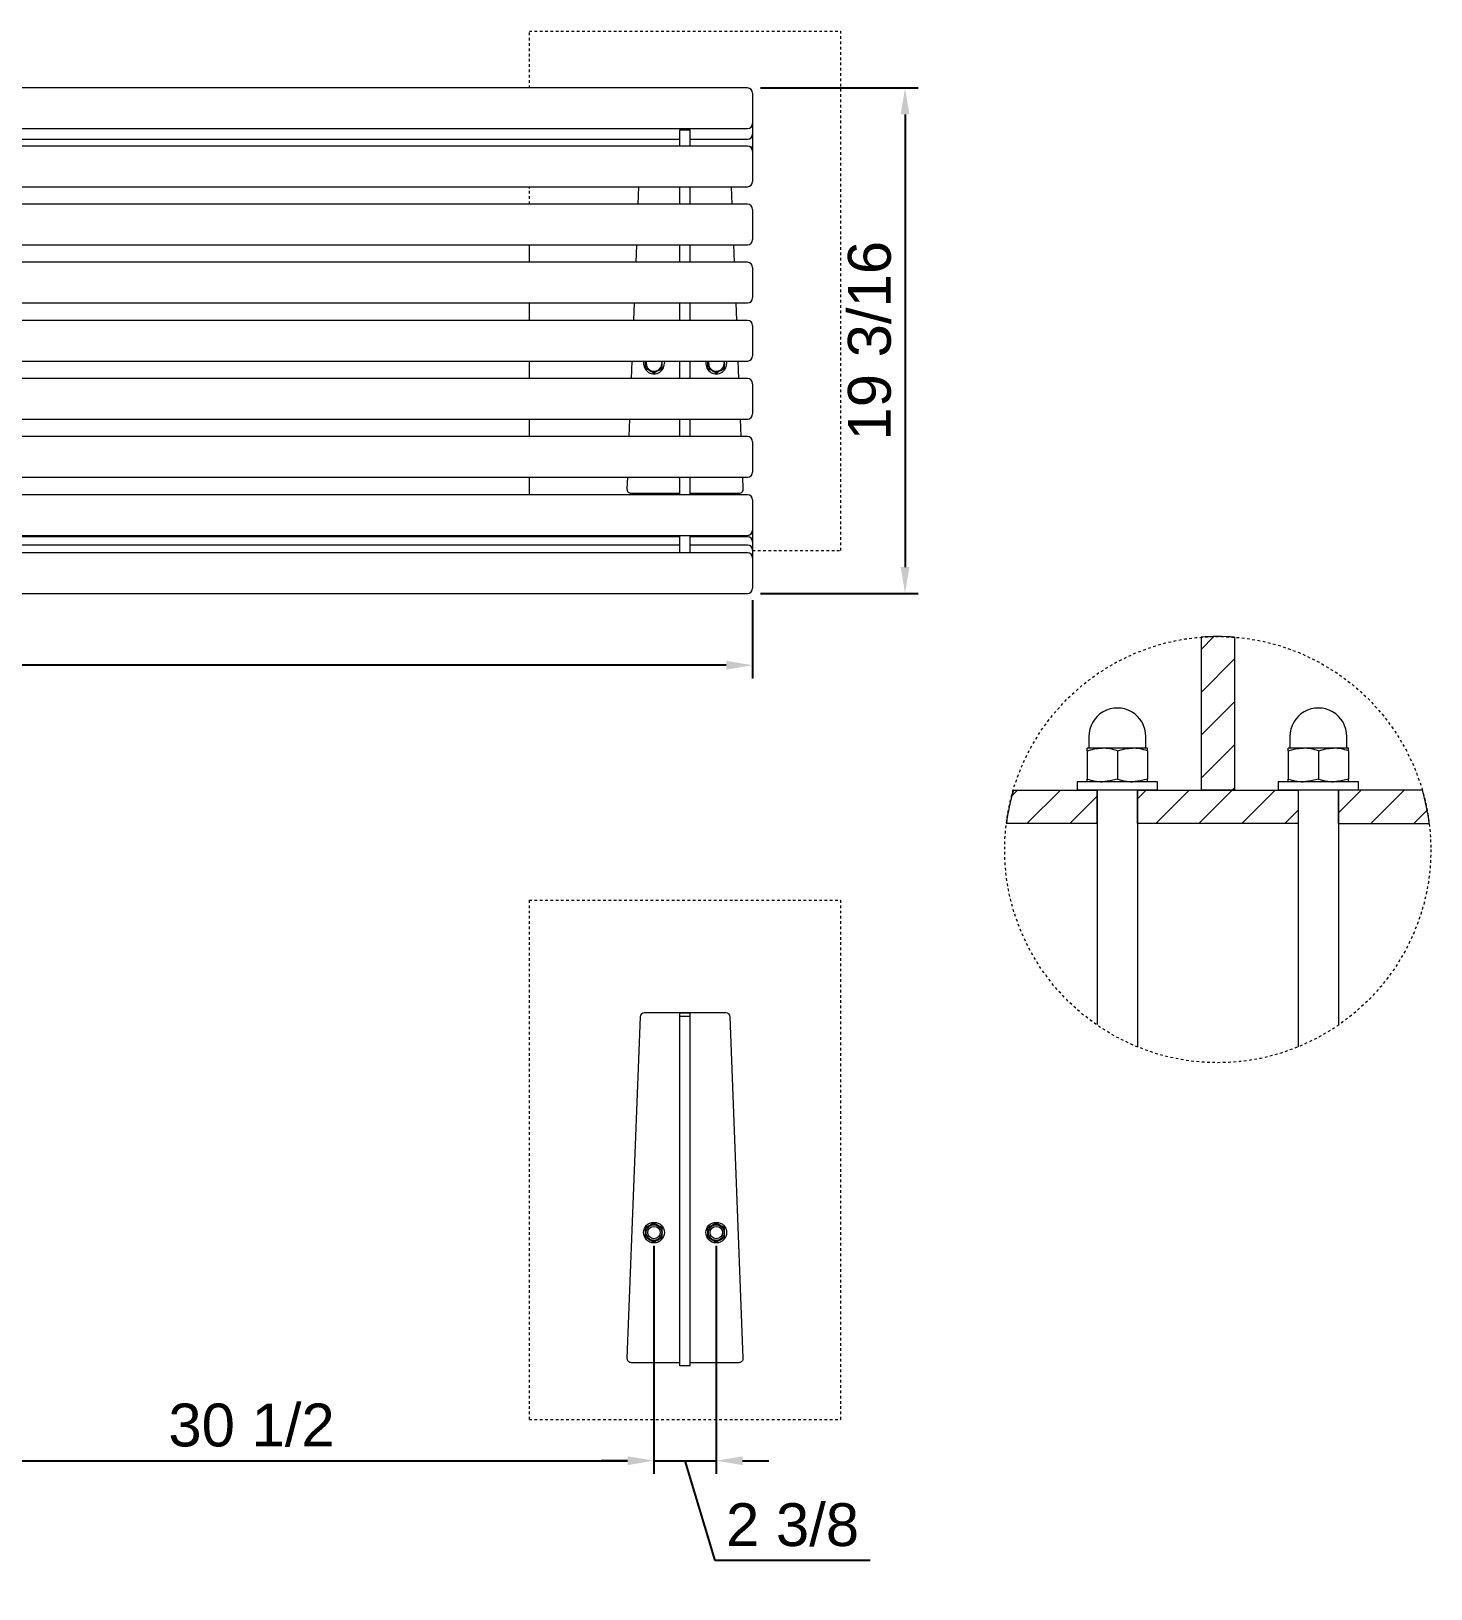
# Model space of a CAD drawing. Header units: inches. Extents: x -14 to 178, y 1 to 137.
# Drawn here: x 47.3 to 100.4, y 1.1 to 60.2 of the extents above; entities that cross this region are included whole.
import ezdxf

# ---------------------------------------------------------------- set-up
doc = ezdxf.new("R2010")
doc.units = ezdxf.units.IN
doc.header["$PDSIZE"] = -1
doc.linetypes.add('HIDDEN', pattern=[1.905, 1.27, -0.635])
for name, color, linetype, lineweight in [('ZANO_R', 7, 'Continuous', 0), ('ZANO_R_przerywana', 250, 'HIDDEN', 0), ('ZANO_W', 1, 'Continuous', 0)]:
    doc.layers.add(name, color=color, linetype=linetype, lineweight=lineweight)
doc.styles.get("Standard").update_dxf_attribs({"font": 'ARIALUNI.TTF'})
doc.dimstyles.new('amerykanie', dxfattribs={"dimtxt": 50, "dimasz": 50, "dimexe": 0.5, "dimexo": 0.5, "dimgap": 1, "dimtad": 1, "dimdec": 0, "dimzin": 0, "dimlunit": 5, "dimtxsty": 'Standard', "dimcen": 0.09, "dimclrd": 1, "dimclre": 1, "dimclrt": 1, "dimazin": 0, "dimtfac": 1, "dimtdec": 0, "dimtmove": 0, "dimatfit": 3, "dimfxl": 1, "dimtzin": 0, "dimarcsym": 1})

# ---------------------------------------------------------------- blocks, each defined once
blk = doc.blocks.new('*D382')
at = {"layer": 'Defpoints', "color": 0}
for p in [(3.743, 39.1), (74.646, 39.1), (3.743, 36.134)]:
    blk.add_point(p, dxfattribs=at)
at = {"layer": 'ZANO_W', "color": 1, "lineweight": -2}
for p, q in [((3.743, 38.6), (3.743, 35.634)), ((74.646, 38.6), (74.646, 35.634)), ((73.646, 36.134), (4.743, 36.134))]:
    blk.add_line(p, q, dxfattribs=at)
at = {"layer": 'ZANO_W', "color": 1}
for points in [[(4.743, 36.301), (4.743, 35.967), (3.743, 36.134)], [(73.646, 35.967), (73.646, 36.301), (74.646, 36.134)]]:
    blk.add_solid(points, dxfattribs=at)
at = {"layer": 'ZANO_W', "color": 1, "insert": (39.194, 37.477), "char_height": 1.625, "attachment_point": 5}
blk.add_mtext('70 7/8', dxfattribs=at)
blk = doc.blocks.new('*D383')
at = {"layer": 'Defpoints', "color": 0}
for p in [(74.449, 58.03), (74.449, 38.856), (80.428, 38.856)]:
    blk.add_point(p, dxfattribs=at)
at = {"layer": 'ZANO_W', "color": 1, "lineweight": -2}
for p, q in [((74.949, 58.03), (80.928, 58.03)), ((80.428, 57.03), (80.428, 39.856)), ((74.949, 38.856), (80.928, 38.856))]:
    blk.add_line(p, q, dxfattribs=at)
at = {"layer": 'ZANO_W', "color": 1}
for points in [[(80.595, 57.03), (80.262, 57.03), (80.428, 58.03)], [(80.262, 39.856), (80.595, 39.856), (80.428, 38.856)]]:
    blk.add_solid(points, dxfattribs=at)
at = {"layer": 'ZANO_W', "color": 1, "insert": (79.085, 48.443), "char_height": 1.625, "attachment_point": 5, "rotation": 90}
blk.add_mtext('19 3/16', dxfattribs=at)
blk = doc.blocks.new('*D389')
at = {"layer": 'Defpoints', "color": 0}
for p in [(40.376, 14.614), (70.904, 14.614), (70.904, 5.961)]:
    blk.add_point(p, dxfattribs=at)
at = {"layer": 'ZANO_W', "color": 1, "lineweight": -2}
for p, q in [((40.376, 14.114), (40.376, 5.461)), ((70.904, 14.114), (70.904, 5.461)), ((41.376, 5.961), (69.904, 5.961))]:
    blk.add_line(p, q, dxfattribs=at)
at = {"layer": 'ZANO_W', "color": 1}
for points in [[(41.376, 6.127), (41.376, 5.794), (40.376, 5.961)], [(69.904, 5.794), (69.904, 6.127), (70.904, 5.961)]]:
    blk.add_solid(points, dxfattribs=at)
at = {"layer": 'ZANO_W', "color": 1, "insert": (55.64, 7.304), "char_height": 1.625, "attachment_point": 5}
blk.add_mtext('30 1/2', dxfattribs=at)
blk = doc.blocks.new('*D390')
at = {"layer": 'Defpoints', "color": 0}
for p in [(70.904, 14.614), (73.267, 14.614), (73.267, 5.961)]:
    blk.add_point(p, dxfattribs=at)
at = {"layer": 'ZANO_W', "color": 1, "lineweight": -2}
for p, q in [((70.904, 14.114), (70.904, 5.461)), ((73.267, 14.114), (73.267, 5.461)), ((69.904, 5.961), (68.904, 5.961)), ((70.904, 5.961), (73.267, 5.961)), ((73.22, 2.18), (72.085, 5.961)), ((74.267, 5.961), (75.267, 5.961)), ((79.101, 2.18), (73.22, 2.18))]:
    blk.add_line(p, q, dxfattribs=at)
at = {"layer": 'ZANO_W', "color": 1}
for points in [[(69.904, 5.794), (69.904, 6.127), (70.904, 5.961)], [(74.267, 6.127), (74.267, 5.794), (73.267, 5.961)]]:
    blk.add_solid(points, dxfattribs=at)
at = {"layer": 'ZANO_W', "color": 1, "insert": (76.161, 3.524), "char_height": 1.625, "attachment_point": 5}
blk.add_mtext('2 3/8', dxfattribs=at)

msp = doc.modelspace()

# ---------------------------------------------------------------- linework, layer by layer
at = {"layer": 'ZANO_R'}
for p, q in [((74.44892, 58.02996), (41.36095, 58.02996)), ((74.64587, 57.83301), (74.64587, 56.73106)), ((74.64587, 56.73106), (74.64587, 56.68448)), ((3.94004, 56.48753), (74.44892, 56.48753)), ((71.88854, 55.82606), (71.88854, 56.44011)), ((71.88854, 56.44011), (72.28244, 56.44011)), ((72.28244, 55.82606), (72.28244, 56.44011)), ((74.64587, 56.68448), (74.64587, 56.50019)), ((74.64587, 56.50019), (74.64587, 56.27993)), ((74.64587, 56.27993), (74.64587, 56.05966)), ((74.44892, 55.82606), (3.94004, 55.82606)), ((39.58838, 56.08297), (71.88854, 56.08297)), ((72.28244, 56.08297), (74.44892, 56.08297)), ((74.64587, 56.05966), (74.64587, 55.83939)), ((74.64587, 55.83939), (74.64587, 55.62911)), ((74.64587, 55.62911), (74.64587, 54.52716)), ((74.64587, 54.52716), (74.64587, 54.48059)), ((3.94004, 54.28363), (74.44892, 54.28363)), ((70.32342, 54.28363), (70.29781, 53.62216)), ((71.88854, 53.62216), (71.88854, 54.28363)), ((72.28244, 53.62216), (72.28244, 54.28363)), ((73.87318, 53.62216), (73.84757, 54.28363)), ((74.44892, 53.62216), (3.94004, 53.62216)), ((74.64587, 53.42521), (74.64587, 52.32326)), ((3.94004, 52.07974), (74.44892, 52.07974)), ((66.17693, 51.41827), (66.17693, 52.07974)), ((70.2381, 52.07974), (70.21249, 51.41827)), ((71.88854, 51.41827), (71.88854, 52.07974)), ((72.28244, 51.41827), (72.28244, 52.07974)), ((73.95849, 51.41827), (73.93289, 52.07974)), ((74.64587, 52.32326), (74.64587, 52.27669)), ((74.44892, 51.41827), (3.94004, 51.41827)), ((74.64587, 51.22132), (74.64587, 50.11937)), ((3.94004, 49.87584), (74.44892, 49.87584)), ((66.17693, 49.21437), (66.17693, 49.87584)), ((70.15278, 49.87584), (70.12718, 49.21437)), ((71.88854, 49.21437), (71.88854, 49.87584)), ((72.28244, 49.21437), (72.28244, 49.87584)), ((74.04381, 49.21437), (74.0182, 49.87584)), ((74.64587, 50.11937), (74.64587, 50.07279)), ((74.44892, 49.21437), (3.94004, 49.21437)), ((74.64587, 49.01742), (74.64587, 47.91547)), ((74.64587, 47.91547), (74.64587, 47.8689)), ((3.94004, 47.67194), (74.44892, 47.67194)), ((66.17693, 47.01047), (66.17693, 47.67194)), ((70.06747, 47.67194), (70.04185, 47.01047)), ((70.58866, 47.58022), (70.58866, 47.67194)), ((70.58866, 47.39829), (70.58866, 47.58022)), ((71.2189, 47.58022), (71.2189, 47.67194)), ((71.2189, 47.39829), (71.2189, 47.58022)), ((71.88854, 47.01047), (71.88854, 47.67194)), ((72.28244, 47.01047), (72.28244, 47.67194)), ((72.95208, 47.58022), (72.95208, 47.67194)), ((72.95208, 47.39829), (72.95208, 47.58022)), ((73.58233, 47.58022), (73.58233, 47.67194)), ((73.58233, 47.39829), (73.58233, 47.58022)), ((74.12913, 47.01047), (74.10352, 47.67194)), ((74.44892, 47.01047), (3.94004, 47.01047)), ((74.64587, 46.81352), (74.64587, 45.71157)), ((74.64587, 45.71157), (74.64587, 45.665)), ((3.94004, 45.46805), (74.44892, 45.46805)), ((66.17693, 44.80658), (66.17693, 45.46805)), ((69.98214, 45.46805), (69.95654, 44.80658)), ((71.88854, 44.80658), (71.88854, 45.46805)), ((72.28244, 44.80658), (72.28244, 45.46805)), ((74.21444, 44.80658), (74.18884, 45.46805)), ((74.44892, 44.80658), (3.94004, 44.80658)), ((74.64587, 44.60962), (74.64587, 43.50768)), ((3.94004, 43.26415), (74.44892, 43.26415)), ((66.17693, 42.60268), (66.17693, 43.26415)), ((69.89683, 43.26415), (69.87964, 42.82008)), ((71.88854, 42.60268), (71.88854, 43.26415)), ((72.28244, 42.60268), (72.28244, 43.26415)), ((74.29135, 42.82008), (74.27416, 43.26415)), ((74.64587, 43.50768), (74.64587, 43.4611)), ((74.44892, 42.60268), (3.94004, 42.60268)), ((70.03708, 42.65642), (71.88854, 42.65642)), ((72.28244, 42.65642), (74.1339, 42.65642)), ((74.64587, 42.40573), (74.64587, 41.30378)), ((3.94004, 41.06025), (74.44892, 41.06025)), ((71.88854, 41.00975), (39.39143, 41.00975)), ((71.88854, 40.39878), (71.88854, 41.06025)), ((72.28244, 40.39878), (72.28244, 41.06025)), ((74.44892, 41.00975), (72.28244, 41.00975)), ((74.64587, 41.30378), (74.64587, 41.2572)), ((74.64587, 41.2572), (74.64587, 41.25281)), ((74.64587, 41.25281), (74.64587, 41.10614)), ((74.64587, 41.10614), (74.64587, 40.95947)), ((74.64587, 40.95947), (74.64587, 40.8128)), ((74.64587, 40.8128), (74.64587, 40.66613)), ((74.44892, 40.39878), (3.94004, 40.39878)), ((71.88854, 40.69142), (39.39143, 40.69142)), ((74.44892, 40.69142), (72.28244, 40.69142)), ((74.64587, 40.66613), (74.64587, 40.49447)), ((74.64587, 40.49447), (74.64587, 40.3478)), ((74.64587, 40.3478), (74.64587, 40.20183)), ((74.64587, 40.20183), (74.64587, 39.09988)), ((74.64587, 39.09988), (74.64587, 39.05331)), ((3.94004, 38.85636), (74.44892, 38.85636)), ((91.65747, 36.73554), (92.13995, 37.21801)), ((91.65747, 37.19444), (91.65747, 31.39753)), ((92.92818, 37.19444), (92.92818, 31.39753)), ((91.65747, 35.10536), (92.92818, 36.37607)), ((91.65747, 33.47519), (92.92818, 34.74589)), ((87.40063, 33.43065), (87.40063, 33.01767)), ((89.56081, 33.01767), (89.56081, 33.43065)), ((91.65747, 31.84501), (92.92818, 33.11572)), ((95.02484, 33.43065), (95.02484, 33.01767)), ((97.18503, 33.01767), (97.18503, 33.43065)), ((87.33709, 32.88376), (87.33709, 32.98591)), ((87.9089, 32.98591), (87.33709, 32.98591)), ((87.33709, 32.88376), (87.61724, 32.95787)), ((87.33709, 32.88376), (87.33709, 31.81735)), ((87.61724, 32.95787), (87.9089, 32.98591)), ((89.05253, 32.98591), (87.9089, 32.98591)), ((88.48072, 32.88376), (88.76087, 32.95787)), ((88.48072, 32.88376), (88.48072, 31.81735)), ((88.76087, 32.95787), (89.05253, 32.98591)), ((89.62435, 32.98591), (89.05253, 32.98591)), ((89.62435, 32.88376), (89.62435, 32.98591)), ((89.62435, 32.88376), (89.62435, 31.81735)), ((94.9613, 32.88376), (94.9613, 32.98591)), ((95.53311, 32.98591), (94.9613, 32.98591)), ((94.9613, 32.88376), (95.24145, 32.95787)), ((94.9613, 32.88376), (94.9613, 31.81735)), ((95.24145, 32.95787), (95.53311, 32.98591)), ((96.67674, 32.98591), (95.53311, 32.98591)), ((96.10493, 32.88376), (96.38508, 32.95787)), ((96.10493, 32.88376), (96.10493, 31.81735)), ((96.38508, 32.95787), (96.67674, 32.98591)), ((97.24856, 32.98591), (96.67674, 32.98591)), ((97.24856, 32.88376), (97.24856, 32.98591)), ((97.24856, 32.88376), (97.24856, 31.81735)), ((84.47661, 31.18485), (84.692, 31.40024)), ((84.53619, 31.40038), (87.7183, 31.39753)), ((85.04876, 30.12683), (86.32071, 31.39878)), ((86.95588, 31.71521), (86.95588, 31.39753)), ((90.00556, 31.71521), (86.95588, 31.71521)), ((90.00556, 31.39753), (86.95588, 31.39753)), ((87.33709, 31.71521), (87.33709, 31.81735)), ((87.7183, 30.12683), (87.7183, 31.39753)), ((87.7183, 31.39753), (87.7183, 22.71286)), ((88.20057, 31.74324), (87.9089, 31.71521)), ((88.48072, 31.81735), (88.20057, 31.74324)), ((89.3442, 31.74324), (89.05253, 31.71521)), ((89.24314, 30.12683), (89.24314, 31.39753)), ((89.24314, 31.39753), (95.34251, 31.39753)), ((89.24314, 31.39753), (89.24314, 21.65874)), ((89.24314, 31.06086), (89.57981, 31.39753)), ((89.62435, 31.81735), (89.3442, 31.74324)), ((89.62435, 31.71521), (89.62435, 31.81735)), ((89.93929, 30.12683), (91.20999, 31.39753)), ((90.00556, 31.39753), (90.00556, 31.71521)), ((91.56946, 30.12683), (92.84016, 31.39753)), ((92.92818, 31.39753), (91.65747, 31.39753)), ((92.84016, 31.39753), (92.92818, 31.48554)), ((93.19964, 30.12683), (94.47034, 31.39753)), ((94.58009, 31.71521), (94.58009, 31.39753)), ((97.62977, 31.71521), (94.58009, 31.71521)), ((97.62977, 31.39753), (94.58009, 31.39753)), ((94.9613, 31.71521), (94.9613, 31.81735)), ((95.34251, 31.39753), (95.34251, 30.12683)), ((95.34251, 31.39753), (95.34251, 21.65874)), ((95.82478, 31.74324), (95.53311, 31.71521)), ((96.10493, 31.81735), (95.82478, 31.74324)), ((96.96841, 31.74324), (96.67674, 31.71521)), ((100.04946, 31.40038), (96.86735, 31.39753)), ((97.73146, 31.3983), (96.86735, 30.53419)), ((96.86735, 30.12683), (96.86735, 31.39753)), ((96.86735, 31.39753), (96.86735, 22.51182)), ((97.24856, 31.81735), (96.96841, 31.74324)), ((97.24856, 31.71521), (97.24856, 31.81735)), ((97.62977, 31.39753), (97.62977, 31.71521)), ((99.3631, 31.39976), (98.09016, 30.12683)), ((86.67894, 30.12683), (87.7183, 31.16619)), ((94.82981, 30.12683), (95.34251, 30.63952)), ((100.23191, 30.6384), (99.72034, 30.12683)), ((87.7183, 30.12683), (84.27408, 30.12683)), ((95.34251, 30.12683), (89.24314, 30.12683)), ((96.86735, 30.12683), (100.31157, 30.12683)), ((87.7183, 23.3447), (87.7183, 22.51182)), ((70.38087, 22.80178), (69.87964, 9.85414)), ((73.63267, 22.95324), (70.53831, 22.95324)), ((71.88854, 22.95324), (72.28244, 22.95324)), ((71.88854, 22.8239), (71.88854, 22.95324)), ((71.88854, 22.8239), (72.28244, 22.8239)), ((71.88854, 9.56114), (71.88854, 22.8239)), ((72.28244, 22.8239), (72.28244, 22.95324)), ((72.28244, 9.56114), (72.28244, 22.8239)), ((74.29135, 9.85414), (73.79012, 22.80178)), ((70.58866, 14.61429), (70.58866, 14.79623)), ((71.2189, 14.61429), (71.2189, 14.79623)), ((72.95208, 14.61429), (72.95208, 14.79623)), ((73.58233, 14.61429), (73.58233, 14.79623)), ((70.58866, 14.43235), (70.58866, 14.61429)), ((71.2189, 14.43235), (71.2189, 14.61429)), ((72.95208, 14.43235), (72.95208, 14.61429)), ((73.58233, 14.43235), (73.58233, 14.61429)), ((70.03708, 9.69048), (71.88854, 9.69048)), ((72.28244, 9.56114), (71.88854, 9.56114)), ((72.28244, 9.69048), (74.1339, 9.69048))]:
    msp.add_line(p, q, dxfattribs=at)
at = {"layer": 'ZANO_R', "flags": 128}
for points in [[(70.58866, 47.39829), (70.63982, 47.36875), (70.66585, 47.35372), (70.6919, 47.33868), (70.74622, 47.30732)], [(70.74622, 47.30732), (70.75742, 47.30085), (70.7941, 47.27967), (70.83071, 47.25853), (70.86743, 47.23734), (70.90378, 47.21635)], [(70.90378, 47.21635), (70.98097, 47.26092), (71.06134, 47.30732)], [(71.06134, 47.30732), (71.07254, 47.31379), (71.14584, 47.3561), (71.2189, 47.39829)], [(71.18461, 47.67194), (71.1923, 47.64373), (71.19921, 47.58022)], [(71.28686, 47.67194), (71.29056, 47.65477), (71.29768, 47.58022)], [(72.95208, 47.39829), (73.00325, 47.36875), (73.02928, 47.35372), (73.05533, 47.33868), (73.10964, 47.30732)], [(73.10964, 47.30732), (73.12085, 47.30085), (73.15753, 47.27967), (73.19414, 47.25853), (73.23085, 47.23734), (73.2672, 47.21635)], [(73.2672, 47.21635), (73.3444, 47.26092), (73.42477, 47.30732)], [(73.42477, 47.30732), (73.43597, 47.31379), (73.50927, 47.3561), (73.58233, 47.39829)], [(73.54804, 47.67194), (73.55573, 47.64373), (73.56263, 47.58022)], [(73.65028, 47.67194), (73.65399, 47.65477), (73.66111, 47.58022)], [(70.74622, 14.88719), (70.73502, 14.88073), (70.66172, 14.83841), (70.58866, 14.79623)], [(70.90378, 14.97816), (70.82659, 14.93359), (70.74622, 14.88719)], [(71.06134, 14.88719), (71.05014, 14.89366), (70.97684, 14.93598), (70.90378, 14.97816)], [(71.2189, 14.79623), (71.14171, 14.84079), (71.06134, 14.88719)], [(73.10964, 14.88719), (73.09844, 14.88073), (73.02514, 14.83841), (72.95208, 14.79623)], [(73.2672, 14.97816), (73.19001, 14.93359), (73.10964, 14.88719)], [(73.42477, 14.88719), (73.41356, 14.89366), (73.34027, 14.93598), (73.2672, 14.97816)], [(73.58233, 14.79623), (73.50514, 14.84079), (73.42477, 14.88719)], [(70.58866, 14.43235), (70.63982, 14.40281), (70.66585, 14.38778), (70.6919, 14.37274), (70.74622, 14.34138)], [(70.74622, 14.34138), (70.75742, 14.33492), (70.7941, 14.31374), (70.83071, 14.2926), (70.86743, 14.2714), (70.90378, 14.25042)], [(70.90378, 14.25042), (70.98097, 14.29498), (71.06134, 14.34138)], [(71.06134, 14.34138), (71.07254, 14.34785), (71.14584, 14.39017), (71.2189, 14.43235)], [(72.95208, 14.43235), (73.00325, 14.40281), (73.02928, 14.38778), (73.05533, 14.37274), (73.10964, 14.34138)], [(73.10964, 14.34138), (73.12085, 14.33492), (73.15753, 14.31374), (73.19414, 14.2926), (73.23085, 14.2714), (73.2672, 14.25042)], [(73.2672, 14.25042), (73.3444, 14.29498), (73.42477, 14.34138)], [(73.42477, 14.34138), (73.43597, 14.34785), (73.50927, 14.39017), (73.58233, 14.43235)]]:
    msp.add_lwpolyline(points, dxfattribs=at)
at = {"layer": 'ZANO_R'}
for centre, radius in [((70.90378, 14.61429), 0.3939), ((70.90378, 14.61429), 0.30528), ((70.90378, 14.61429), 0.29543), ((70.90378, 14.61429), 0.23634), ((73.26721, 14.61429), 0.3939), ((73.26721, 14.61429), 0.30528), ((73.26721, 14.61429), 0.29543), ((73.26721, 14.61429), 0.23634)]:
    msp.add_circle(centre, radius, dxfattribs=at)
for centre, radius, start, end in [((74.44892, 57.83301), 0.19695, 0, 90), ((74.44892, 56.68448), 0.19695, 270, 0), ((74.44892, 56.27993), 0.19695, 270, 0), ((74.44892, 55.62911), 0.19695, 0, 90), ((74.44892, 55.83939), 0.19695, 327.734874, 0), ((74.44892, 54.48059), 0.19695, 270, 0), ((74.44892, 53.42521), 0.19695, 0, 90), ((74.44892, 52.27669), 0.19695, 270, 0), ((74.44892, 51.22132), 0.19695, 0, 90), ((74.44892, 50.07279), 0.19695, 270, 0), ((74.44892, 49.01742), 0.19695, 0, 90), ((74.44892, 47.8689), 0.19695, 270, 0), ((70.90378, 47.58022), 0.3939, 166.5352303, 0), ((70.90378, 47.58022), 0.31512, 163.0786157, 180), ((70.90378, 47.58022), 0.31512, 180, 240), ((70.90378, 47.58022), 0.29543, 161.9128507, 0), ((70.90378, 47.58022), 0.31512, 240, 300), ((70.90378, 47.58022), 0.31512, 300, 0), ((70.90378, 47.58022), 0.31512, 0, 16.9213843), ((73.26721, 47.58022), 0.3939, 166.5352303, 0), ((73.26721, 47.58022), 0.31512, 163.0786157, 180), ((73.26721, 47.58022), 0.31512, 180, 240), ((73.26721, 47.58022), 0.29543, 161.9128507, 0), ((73.26721, 47.58022), 0.31512, 240, 300), ((73.26721, 47.58022), 0.31512, 300, 0), ((73.26721, 47.58022), 0.31512, 0, 16.9213843), ((74.44892, 46.81352), 0.19695, 0, 90), ((74.44892, 45.665), 0.19695, 270, 0), ((74.44892, 44.60962), 0.19695, 0, 90), ((74.44892, 43.4611), 0.19695, 270, 0), ((70.03708, 42.81398), 0.15756, 177.7830546, 270), ((74.13391, 42.81398), 0.15756, 270, 2.2169454), ((74.44892, 42.40573), 0.19695, 0, 90), ((74.44892, 41.25721), 0.19695, 270, 0), ((74.44892, 40.8128), 0.19695, 0, 90), ((74.44892, 41.10614), 0.19695, 0, 22.5510578), ((74.44892, 40.49447), 0.19695, 0, 90), ((74.44892, 40.20183), 0.19695, 0, 90), ((74.44892, 39.05331), 0.19695, 270, 0), ((92.29283, 29.14025), 8.07921, 85.4895884, 94.5104116), ((88.48072, 33.43065), 1.08009, 359.9997308, 180.0002692), ((96.10493, 33.43065), 1.08009, 359.9997308, 180.0002692), ((87.36885, 33.01768), 0.03177, 270.0029354, 359.9902351), ((87.89428, 31.25245), 1.73352, 70.2269566, 89.5167659), ((89.03791, 31.25245), 1.73352, 70.2269566, 89.5167659), ((89.59259, 33.01768), 0.03177, 180.0097649, 269.9970646), ((94.99306, 33.01768), 0.03177, 270.0029354, 359.9902351), ((95.51849, 31.25245), 1.73352, 70.2269566, 89.5167659), ((96.66212, 31.25245), 1.73352, 70.2269566, 89.5167659), ((97.2168, 33.01768), 0.03177, 180.0097665, 269.9834032), ((92.28925, 29.14025), 8.07578, 163.7478553, 173.0144838), ((87.92354, 33.44877), 1.73362, 250.2279308, 269.5162644), ((89.06717, 33.44877), 1.73362, 250.2279308, 269.5162644), ((95.54775, 33.44877), 1.73362, 250.2279308, 269.5162644), ((96.69138, 33.44877), 1.73362, 250.2279308, 269.5162644), ((92.28925, 29.14025), 8.08264, 7.0110706, 16.2379607), ((70.53831, 22.79568), 0.15756, 90, 177.7830546), ((73.63267, 22.79568), 0.15756, 2.2169454, 90), ((70.90378, 14.61429), 0.31512, 120, 180), ((70.90378, 14.61429), 0.31512, 60, 120), ((70.90378, 14.61429), 0.31512, 0, 60), ((73.26721, 14.61429), 0.31512, 120, 180), ((73.26721, 14.61429), 0.31512, 60, 120), ((73.26721, 14.61429), 0.31512, 0, 60), ((70.90378, 14.61429), 0.31512, 180, 240), ((70.90378, 14.61429), 0.31512, 240, 300), ((70.90378, 14.61429), 0.31512, 300, 0), ((73.26721, 14.61429), 0.31512, 180, 240), ((73.26721, 14.61429), 0.31512, 240, 300), ((73.26721, 14.61429), 0.31512, 300, 0), ((70.03708, 9.84805), 0.15756, 177.7830546, 270), ((74.13391, 9.84805), 0.15756, 270, 2.2169454)]:
    msp.add_arc(centre, radius, start, end, dxfattribs=at)
at = {"layer": 'ZANO_R_przerywana', "ltscale": 0.05}
for p, q in [((66.17693, 60.18516), (77.99406, 60.18516)), ((66.17693, 58.02996), (66.17693, 60.18516)), ((77.99406, 40.48995), (77.99406, 60.18516)), ((66.17693, 53.62216), (66.17693, 54.28363)), ((74.64587, 40.48995), (77.99406, 40.48995)), ((66.17693, 7.52401), (66.17693, 27.21923)), ((66.17693, 27.21923), (77.99406, 27.21923)), ((77.99406, 7.52401), (77.99406, 27.21923)), ((66.17693, 7.52401), (77.99406, 7.52401))]:
    msp.add_line(p, q, dxfattribs=at)
at = {"layer": 'ZANO_R_przerywana', "color": 1, "ltscale": 0.05}
msp.add_circle((92.28925, 29.14025), 8.08264, dxfattribs=at)

# ---------------------------------------------------------------- dimensions: what is measured, and where the dimension line sits
at = {"layer": 'ZANO_W'}
dim = msp.add_linear_dim(base=(80.42844, 38.85636), p1=(74.44892, 58.02996), p2=(74.44892, 38.85636), angle=90, dimstyle='amerykanie', override={"dimtxt": 1.625, "dimasz": 1, "dimgap": 0.5, "dimdec": 4, "dimaunit": 1, "dimadec": 1, "dimtdec": 4, "dimtmove": 1, "dimfrac": 2}, dxfattribs=at)
dim.commit()
dim.dimension.update_dxf_attribs({"geometry": '*D383', "text_midpoint": (79.08491, 48.44316)})
for base, p1, p2, picture, middle in [((3.74308, 36.13387), (74.64587, 39.09988), (3.74308, 39.09988), '*D382', (39.19448, 37.47741)), ((70.90378, 5.96071), (40.37619, 14.61429), (70.90378, 14.61429), '*D389', (55.63999, 7.30424)), ((73.26721, 5.96071), (70.90378, 14.61429), (73.26721, 14.61429), '*D390', (73.71968, 3.52363))]:
    dim = msp.add_linear_dim(base=base, p1=p1, p2=p2, dimstyle='amerykanie', override={"dimtxt": 1.625, "dimasz": 1, "dimgap": 0.5, "dimdec": 4, "dimaunit": 1, "dimadec": 1, "dimtdec": 4, "dimtmove": 1, "dimfrac": 2}, dxfattribs=at)
    dim.commit()
    dim.dimension.update_dxf_attribs({"geometry": picture, "text_midpoint": middle})

doc.saveas('drawing.dxf')
